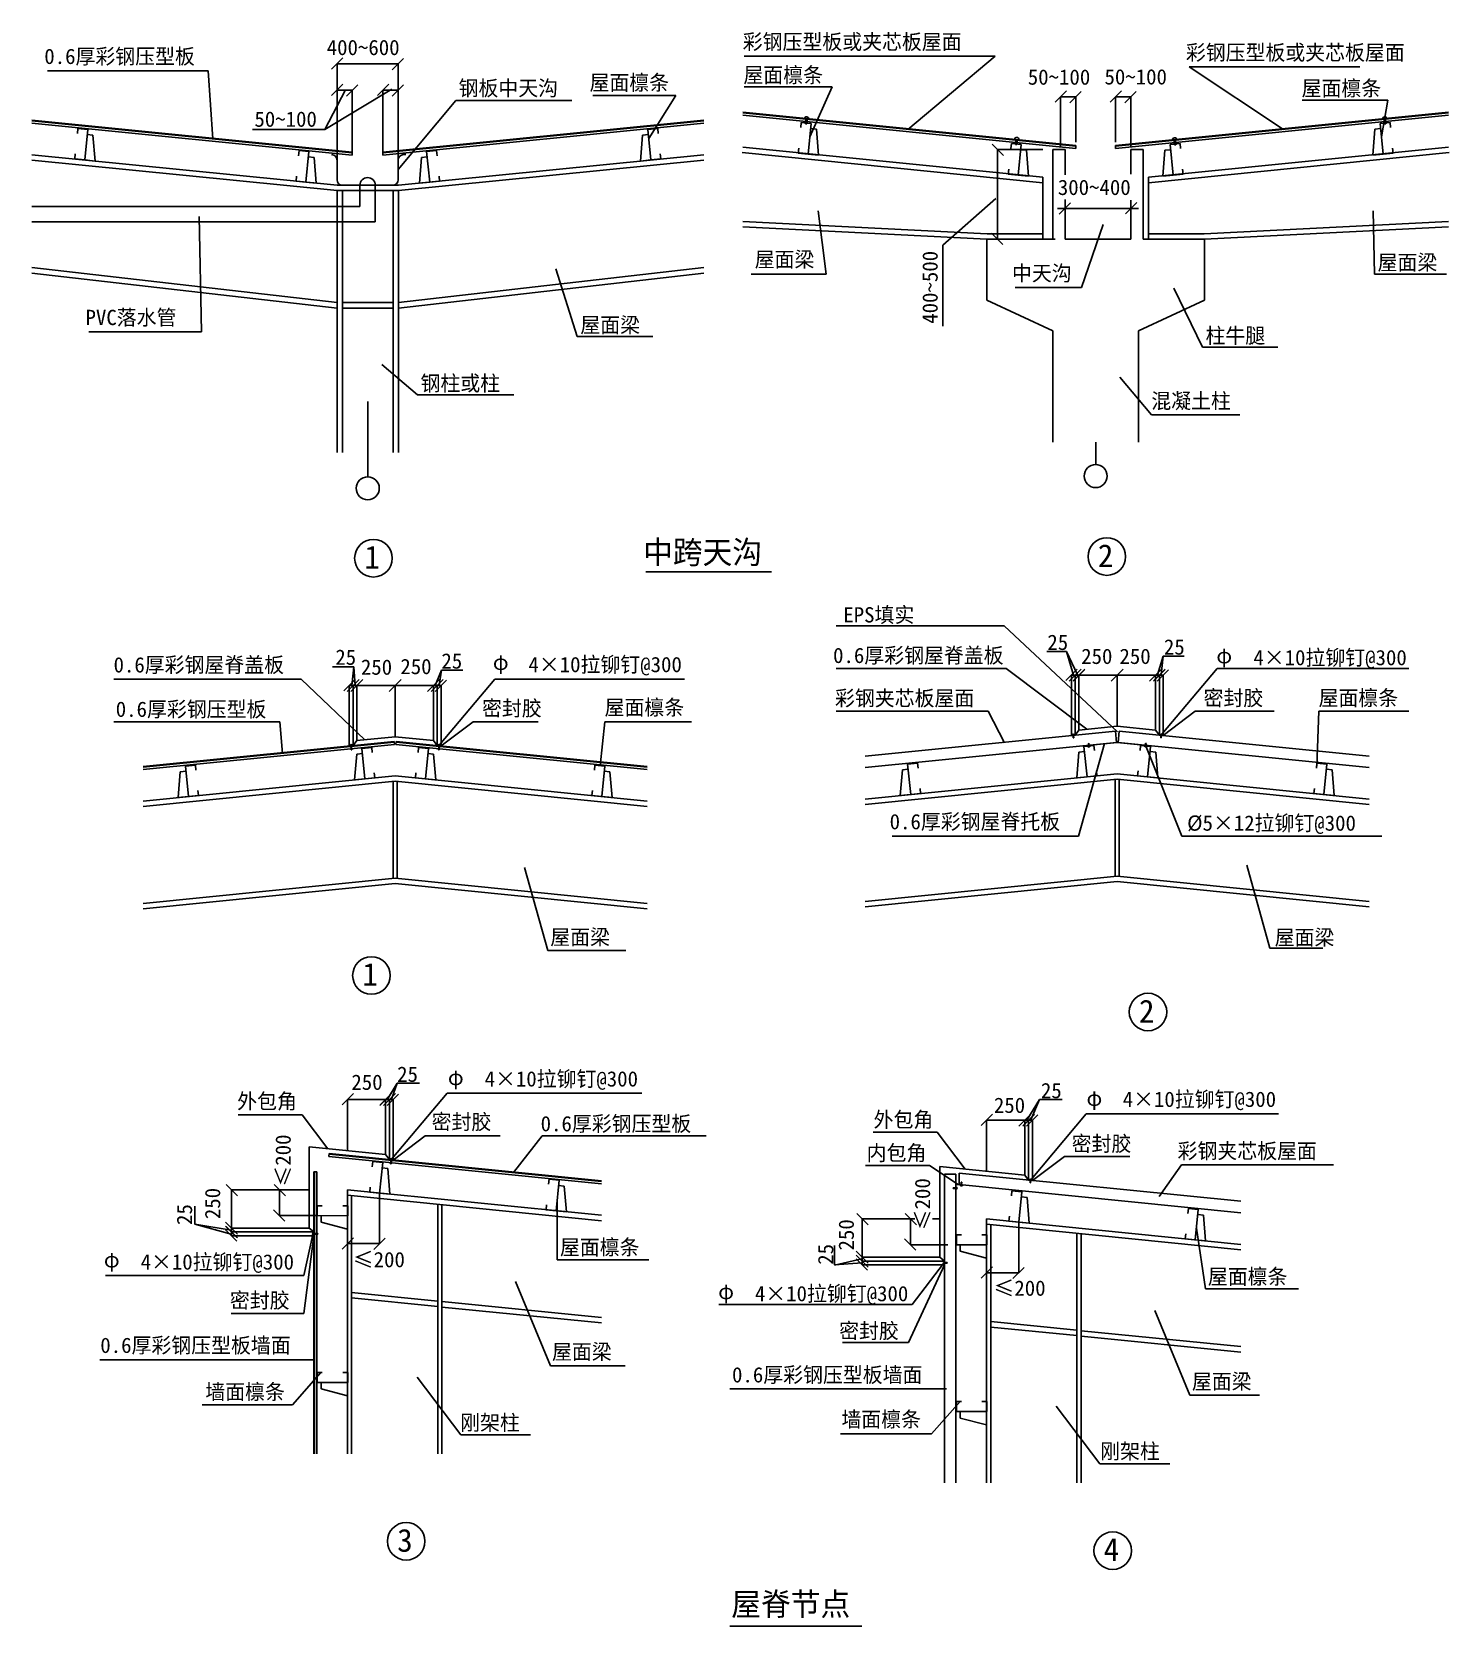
# Model space of a CAD drawing. Header units: metres. Extents: x 515 to 9776, y 1125 to 11540.
import ezdxf

# ---------------------------------------------------------------- set-up
doc = ezdxf.new("R2010")
doc.units = ezdxf.units.M
for name, color, linetype in [('HZ', 7, 'Continuous'), ('TEXT', 6, 'Continuous'), ('TREE', 3, 'Continuous'), ('WALL', 2, 'Continuous'), ('WINDOW', 4, 'Continuous')]:
    doc.layers.add(name, color=color, linetype=linetype)

# ---------------------------------------------------------------- blocks, each defined once
blk = doc.blocks.new('_ArchTick')
at = {"color": 5, "linetype": 'ByBlock'}
blk.add_lwpolyline([(-0.78, -0.78), (0.7, 0.7)], dxfattribs=at)

msp = doc.modelspace()

# ---------------------------------------------------------------- linework, layer by layer
for p, q in [((2428.84, 10902.43), (2868.1, 11164.68)), ((2428.84, 10902.43), (2563.37, 11161.96)), ((1956.08, 10902.43), (2428.84, 10902.43)), ((6468.58, 10147.3), (6813.99, 10452.31)), ((6468.58, 9617.55), (6468.58, 10147.3)), ((4528.11, 8013.29), (5349.17, 8013.29)), ((7147.33, 7491.75), (7275.27, 7491.75)), ((7275.27, 7491.75), (7320.91, 7338.16)), ((7346.95, 7340.16), (7275.27, 7491.75)), ((7907.37, 7460.61), (7870.78, 7338.93)), ((7894.8, 7339.23), (7907.37, 7460.61)), ((8045.11, 7460.61), (7907.37, 7460.61)), ((2480.19, 7392.75), (2617.82, 7392.75)), ((2617.82, 7392.75), (2605.06, 7270.56)), ((2628.05, 7270.56), (2617.82, 7392.75)), ((3192.47, 7369.09), (3149.91, 7269.26)), ((3175.6, 7270.05), (3192.47, 7369.09)), ((3330.9, 7369.09), (3192.47, 7369.09)), ((2902.72, 4670.93), (2839.57, 4568.14)), ((2865.76, 4568.14), (2902.72, 4670.93)), ((3047.41, 4670.93), (2902.72, 4670.93)), ((7099.58, 4564.38), (7016.74, 4430.38)), ((7043.87, 4431.53), (7099.58, 4564.38)), ((7247.85, 4564.38), (7099.58, 4564.38)), ((1579.35, 3868.36), (1579.35, 3751.74)), ((1579.35, 3751.74), (1817.23, 3712.38)), ((1817.23, 3686.32), (1579.35, 3751.74)), ((5760.79, 3611.55), (5760.79, 3483.99)), ((5760.79, 3483.99), (5940.57, 3497.7)), ((5938.75, 3524.32), (5760.99, 3483.85)), ((5075.65, 1124.84), (5938.94, 1124.84))]:
    msp.add_line(p, q)
at = {"layer": 'TEXT'}
for p, q in [((2508.96, 10717.85), (2508.96, 11330.75)), ((2508.96, 11330.75), (2908.98, 11330.75)), ((2908.98, 10704.06), (2908.98, 11330.75)), ((2508.96, 10702.85), (2508.96, 11159.28)), ((2508.96, 11159.28), (2608.96, 11159.28)), ((2608.96, 10750.86), (2608.96, 11159.28)), ((2808.98, 10755.88), (2808.98, 11159.28)), ((2808.98, 11159.28), (2908.98, 11159.28)), ((2908.98, 10719.06), (2908.98, 11159.28)), ((2709.65, 9124.77), (2709.65, 8633.28)), ((7466.69, 8860.14), (7466.69, 8713.33)), ((7307.74, 6943.82), (7307.74, 7338.15)), ((7307.74, 7338.15), (7332.74, 7338.15)), ((7332.74, 6946.32), (7332.74, 7338.15)), ((7332.74, 6946.32), (7332.74, 7338.15)), ((7332.74, 7338.15), (7357.74, 7338.15)), ((7357.74, 6978.97), (7357.74, 7338.15)), ((7357.74, 6978.97), (7357.74, 7338.15)), ((7357.74, 7338.15), (7607.74, 7338.15)), ((7607.74, 7003.97), (7607.74, 7338.15)), ((7607.74, 7003.97), (7607.74, 7338.15)), ((7607.74, 7338.15), (7857.74, 7338.15)), ((7857.74, 6981.47), (7857.74, 7338.15)), ((7857.74, 6981.47), (7857.74, 7338.15)), ((7857.74, 7338.15), (7882.74, 7338.15)), ((7882.74, 6948.82), (7882.74, 7338.15)), ((7882.74, 6948.82), (7882.74, 7338.15)), ((7882.74, 7338.15), (7907.74, 7338.15)), ((7907.74, 6946.32), (7907.74, 7338.15)), ((2588.84, 6875.09), (2588.84, 7269.42)), ((2588.84, 7269.42), (2613.84, 7269.42)), ((2613.84, 6877.59), (2613.84, 7269.42)), ((2613.84, 7269.42), (2638.84, 7269.42)), ((2613.84, 6877.59), (2613.84, 7269.42)), ((2638.84, 6910.24), (2638.84, 7269.42)), ((2638.84, 7269.42), (2888.84, 7269.42)), ((2638.84, 6910.24), (2638.84, 7269.42)), ((2888.84, 6935.24), (2888.84, 7269.42)), ((2888.84, 7269.42), (3138.84, 7269.42)), ((2888.84, 6935.24), (2888.84, 7269.42)), ((3138.84, 6912.74), (3138.84, 7269.42)), ((3138.84, 7269.42), (3163.84, 7269.42)), ((3138.84, 6912.74), (3138.84, 7269.42)), ((3163.84, 6880.09), (3163.84, 7269.42)), ((3163.84, 7269.42), (3188.84, 7269.42)), ((3163.84, 6880.09), (3163.84, 7269.42)), ((3188.84, 6877.59), (3188.84, 7269.42)), ((2576.74, 4230.97), (2576.74, 4565.16)), ((2576.74, 4565.16), (2826.74, 4565.16)), ((2826.74, 4208.47), (2826.74, 4565.16)), ((2826.74, 4208.47), (2826.74, 4565.16)), ((2826.74, 4565.16), (2851.74, 4565.16)), ((2851.74, 4175.82), (2851.74, 4565.16)), ((2851.74, 4175.82), (2851.74, 4565.16)), ((2851.74, 4565.16), (2876.74, 4565.16)), ((2876.74, 4173.32), (2876.74, 4565.16)), ((6753.81, 4096.48), (6753.81, 4430.66)), ((6753.81, 4430.66), (7003.81, 4430.66)), ((7003.81, 4073.98), (7003.81, 4430.66)), ((7003.81, 4073.98), (7003.81, 4430.66)), ((7003.81, 4430.66), (7028.81, 4430.66)), ((7028.81, 4041.33), (7028.81, 4430.66)), ((7028.81, 4041.33), (7028.81, 4430.66)), ((7028.81, 4430.66), (7053.81, 4430.66)), ((7053.81, 4038.83), (7053.81, 4430.66))]:
    msp.add_line(p, q, dxfattribs=at)
for centre, radius in [((7466.69, 8638.02), 75.31), ((2709.65, 8557.98), 75.31), ((7539.9, 8112.17), 122.79), ((2746.87, 8101.2), 122.79), ((2733.72, 5375.26), 122.79), ((7808.65, 5136.86), 122.79), ((2961.11, 1678.94), 122.79), ((7578.1, 1617.67), 122.79)]:
    msp.add_circle(centre, radius, dxfattribs=at)
at = {"layer": 'TREE'}
for p, q in [((2658.96, 10537.99), (2658.96, 10399.17)), ((2758.96, 10537.99), (2758.96, 10299.64))]:
    msp.add_line(p, q, dxfattribs=at)
at = {"layer": 'WALL'}
for p, q in [((5539.76, 10914.59), (5543.04, 10947.43)), ((5543.04, 10947.43), (5607.72, 10940.96)), ((5587.82, 10741.95), (5607.72, 10940.96)), ((9390.35, 10947.43), (9325.67, 10940.96)), ((9345.57, 10741.95), (9325.67, 10940.96)), ((9393.63, 10914.59), (9390.35, 10947.43)), ((812.06, 10875.63), (815.34, 10908.47)), ((815.34, 10908.47), (880.02, 10902)), ((860.12, 10702.99), (880.02, 10902)), ((4604.89, 10908.47), (4540.22, 10902)), ((4560.12, 10702.99), (4540.22, 10902)), ((4608.18, 10875.63), (4604.89, 10908.47)), ((795.44, 10709.46), (798.72, 10742.29)), ((2257.62, 10731.07), (2260.9, 10763.91)), ((2260.9, 10763.91), (2325.58, 10757.44)), ((2305.68, 10558.43), (2325.58, 10757.44)), ((2943.96, 10737.85), (2957.89, 10737.85)), ((3159.34, 10763.91), (3094.66, 10757.44)), ((3114.56, 10558.43), (3094.66, 10757.44)), ((3162.62, 10731.07), (3159.34, 10763.91)), ((4624.8, 10709.46), (4621.51, 10742.29)), ((5523.14, 10748.42), (5526.42, 10781.26)), ((5523.14, 10748.42), (5587.82, 10741.95)), ((6912.3, 10777.34), (6915.59, 10810.17)), ((6915.59, 10810.17), (6980.26, 10803.7)), ((6960.36, 10604.7), (6980.26, 10803.7)), ((8017.8, 10810.17), (7953.12, 10803.7)), ((7973.02, 10604.7), (7953.12, 10803.7)), ((8021.08, 10777.34), (8017.8, 10810.17)), ((9410.25, 10748.42), (9345.57, 10741.95)), ((9410.25, 10748.42), (9406.96, 10781.26)), ((795.44, 10709.46), (860.12, 10702.99)), ((2508.96, 10572.85), (2508.96, 10702.85)), ((2908.96, 10572.85), (2908.96, 10702.85)), ((4624.8, 10709.46), (4560.12, 10702.99)), ((6895.69, 10611.16), (6898.97, 10644)), ((8037.7, 10611.16), (8034.42, 10644)), ((2241, 10564.9), (2244.28, 10597.74)), ((2241, 10564.9), (2305.68, 10558.43)), ((2543.96, 10537.85), (2873.96, 10537.85)), ((3179.24, 10564.9), (3114.56, 10558.43)), ((3179.24, 10564.9), (3175.95, 10597.74)), ((6895.69, 10611.16), (6960.36, 10604.7)), ((8037.7, 10611.16), (7973.02, 10604.7)), ((7332.74, 6946.32), (7357.74, 6978.97)), ((7357.74, 6978.97), (7607.74, 7003.97)), ((7857.74, 6978.97), (7607.74, 7003.97)), ((7857.74, 6978.97), (7882.74, 6946.32)), ((2588.84, 6875.09), (2613.84, 6877.59)), ((2613.84, 6877.59), (2638.84, 6910.24)), ((2638.84, 6910.24), (2888.84, 6935.24)), ((3138.84, 6910.24), (2888.84, 6935.24)), ((3138.84, 6910.24), (3163.84, 6877.59)), ((3163.84, 6877.59), (3188.84, 6875.09)), ((7307.74, 6943.82), (7332.74, 6946.32)), ((7389.91, 6876.66), (7607.74, 6898.44)), ((7455.08, 6878.15), (7390.4, 6871.68)), ((7458.36, 6845.32), (7455.08, 6878.15)), ((7825.58, 6876.66), (7607.74, 6898.44)), ((7757.12, 6845.32), (7760.41, 6878.15)), ((7760.41, 6878.15), (7825.08, 6871.68)), ((7882.74, 6946.32), (7907.74, 6943.82)), ((2736.18, 6864.7), (2671.5, 6858.23)), ((2691.41, 6659.22), (2671.5, 6858.23)), ((2739.47, 6831.86), (2736.18, 6864.7)), ((3038.22, 6831.86), (3041.51, 6864.7)), ((3041.51, 6864.7), (3106.19, 6858.23)), ((3086.28, 6659.22), (3106.19, 6858.23)), ((7410.3, 6672.68), (7390.4, 6871.68)), ((7805.18, 6672.68), (7825.08, 6871.68)), ((1583.62, 6749.44), (1518.94, 6742.97)), ((1538.84, 6543.97), (1518.94, 6742.97)), ((1586.91, 6716.61), (1583.62, 6749.44)), ((2756.08, 6665.69), (2691.41, 6659.22)), ((2756.08, 6665.69), (2752.8, 6698.53)), ((3021.61, 6665.69), (3024.89, 6698.53)), ((3021.61, 6665.69), (3086.28, 6659.22)), ((4190.78, 6716.61), (4194.07, 6749.44)), ((4194.07, 6749.44), (4258.75, 6742.97)), ((4238.84, 6543.97), (4258.75, 6742.97)), ((6302.52, 6762.9), (6237.84, 6756.43)), ((6257.74, 6557.42), (6237.84, 6756.43)), ((6305.8, 6730.06), (6302.52, 6762.9)), ((7474.98, 6679.14), (7410.3, 6672.68)), ((7474.98, 6679.14), (7471.7, 6711.98)), ((7740.5, 6679.14), (7743.79, 6711.98)), ((7740.5, 6679.14), (7805.18, 6672.68)), ((8909.68, 6730.06), (8912.97, 6762.9)), ((8912.97, 6762.9), (8977.64, 6756.43)), ((8957.74, 6557.42), (8977.64, 6756.43)), ((1603.52, 6550.43), (1600.24, 6583.27)), ((4174.17, 6550.43), (4177.45, 6583.27)), ((6322.42, 6563.89), (6257.74, 6557.42)), ((6322.42, 6563.89), (6319.14, 6596.72)), ((8893.07, 6563.89), (8896.35, 6596.72)), ((8893.07, 6563.89), (8957.74, 6557.42)), ((1603.52, 6550.43), (1538.84, 6543.97)), ((4174.17, 6550.43), (4238.84, 6543.97)), ((2826.74, 4205.97), (2326.6, 4255.99)), ((2326.6, 3724.72), (2326.6, 4255.99)), ((2826.74, 4205.97), (2851.74, 4173.32)), ((2851.74, 4173.32), (2876.74, 4170.82)), ((2739.48, 4126.26), (2742.76, 4159.1)), ((2742.76, 4159.1), (2807.44, 4152.63)), ((2787.54, 3953.62), (2807.44, 4152.63)), ((6448.67, 3534.95), (6448.67, 4127)), ((7003.81, 4071.48), (6448.67, 4127)), ((7003.81, 4071.48), (7028.81, 4038.83)), ((2722.86, 3960.09), (2726.15, 3992.93)), ((2722.86, 3960.09), (2787.54, 3953.62)), ((3892.04, 4011.01), (3895.32, 4043.84)), ((3895.32, 4043.84), (3960, 4037.37)), ((3940.1, 3838.37), (3960, 4037.37)), ((6603.67, 4005.97), (6553.67, 4010.97)), ((6553.67, 3960.72), (6553.67, 4010.97)), ((6916.55, 3936.5), (6919.83, 3969.33)), ((6919.83, 3969.33), (6984.51, 3962.86)), ((6964.61, 3763.86), (6984.51, 3962.86)), ((7028.81, 4038.83), (7053.81, 4036.33)), ((2379.3, 3871.32), (2379.23, 3806.32)), ((2379.3, 3871.32), (2412.3, 3871.28)), ((2546.3, 3871.13), (2579.3, 3871.1)), ((2579.3, 3871.1), (2579.23, 3806.1)), ((3875.42, 3844.83), (3878.71, 3877.67)), ((8069.11, 3821.24), (8072.39, 3854.08)), ((8072.39, 3854.08), (8137.07, 3847.61)), ((2379.23, 3806.32), (2579.23, 3806.1)), ((3875.42, 3844.83), (3940.1, 3838.37)), ((6899.93, 3770.32), (6903.22, 3803.16)), ((6899.93, 3770.32), (6964.61, 3763.86)), ((8117.17, 3648.6), (8137.07, 3847.61)), ((2326.6, 3724.72), (2356.6, 3699.59)), ((2356.6, 3699.59), (2356.6, 3674.47)), ((6556.37, 3681.56), (6556.3, 3616.56)), ((6556.37, 3681.56), (6589.37, 3681.52)), ((6723.37, 3681.37), (6756.37, 3681.33)), ((6756.37, 3681.33), (6756.3, 3616.33)), ((8052.49, 3655.07), (8055.78, 3687.9)), ((8052.49, 3655.07), (8117.17, 3648.6)), ((6556.3, 3616.56), (6756.3, 3616.33)), ((6448.67, 3534.95), (6478.67, 3509.83)), ((6478.67, 3509.83), (6478.67, 3484.7)), ((2379.3, 2782.28), (2379.23, 2717.28)), ((2379.23, 2717.28), (2579.23, 2717.05)), ((2379.3, 2782.28), (2412.3, 2782.24)), ((2546.3, 2782.09), (2579.3, 2782.05)), ((2579.3, 2782.05), (2579.23, 2717.05)), ((6556.37, 2592.51), (6556.3, 2527.51)), ((6556.3, 2527.51), (6756.3, 2527.28)), ((6556.37, 2592.51), (6589.37, 2592.47)), ((6723.37, 2592.32), (6756.37, 2592.28)), ((6756.37, 2592.28), (6756.3, 2527.28))]:
    msp.add_line(p, q, dxfattribs=at)
for centre, start, end in [((2473.96, 10702.85), 0, 90), ((2943.96, 10702.85), 90, 180), ((2543.96, 10572.85), 180, 270), ((2873.96, 10572.85), 270, 0)]:
    msp.add_arc(centre, 35, start, end, dxfattribs=at)
at = {"layer": 'WINDOW'}
for p, q in [((6809.04, 11381.33), (5170.63, 11381.33)), ((6809.04, 11381.33), (6238.76, 10902.13)), ((617.89, 11286.22), (1667.86, 11286.22)), ((1667.86, 11286.22), (1697.07, 10840.39)), ((8077.98, 11311.34), (9193.56, 11311.34)), ((8077.98, 11311.34), (8694.63, 10902.13)), ((5745.23, 11180.32), (5170.63, 11180.32)), ((5745.23, 11180.32), (5599, 10853.82)), ((3285.38, 11090.57), (2908.96, 10641.22)), ((3285.38, 11090.57), (4043.42, 11090.57)), ((4181.36, 11125.09), (4722.91, 11125.09)), ((4722.91, 11125.09), (4547.7, 10842.48)), ((7236.55, 10792.84), (7236.55, 11115.66)), ((7336.55, 11115.66), (7236.55, 11115.66)), ((7336.55, 10818.52), (7336.55, 11115.66)), ((7596.83, 10818.52), (7596.83, 11115.66)), ((7596.83, 11115.66), (7696.83, 11115.66)), ((7696.83, 10792.84), (7696.83, 11115.66)), ((8815.59, 11093.56), (9374.91, 11093.56)), ((9374.91, 11093.56), (9334.38, 10853.82)), ((514.9, 10963.63), (2608.96, 10754.23)), ((514.9, 10958.61), (2608.96, 10749.2)), ((514.9, 10943.53), (2608.96, 10734.13)), ((4905.33, 10963.63), (2808.98, 10754)), ((4905.33, 10958.61), (2808.98, 10748.97)), ((4905.33, 10943.53), (2808.98, 10733.9)), ((5160.38, 11014.99), (7336.55, 10797.38)), ((5160.38, 11009.97), (7336.55, 10792.35)), ((5160.38, 10994.89), (7336.55, 10777.28)), ((5562.91, 10971.85), (5592.13, 10968.93)), ((5570.3, 10939.17), (5573.46, 10970.79)), ((5570.3, 10939.17), (5578.41, 10938.36)), ((5578.41, 10938.36), (5581.58, 10969.98)), ((9773.01, 11014.99), (7596.83, 10797.38)), ((9773.01, 11009.97), (7596.83, 10792.35)), ((9773.01, 10994.89), (7596.83, 10777.28)), ((9370.48, 10971.85), (9341.26, 10968.93)), ((9354.97, 10938.36), (9351.81, 10969.98)), ((9363.09, 10939.17), (9354.97, 10938.36)), ((9363.09, 10939.17), (9359.93, 10970.79)), ((876.68, 10868.63), (913.94, 10864.59)), ((913.94, 10864.59), (927.68, 10696.23)), ((4506.3, 10864.59), (4492.56, 10696.23)), ((4543.55, 10868.63), (4506.3, 10864.59)), ((5604.38, 10907.6), (5641.64, 10903.55)), ((5641.64, 10903.55), (5655.38, 10735.2)), ((6936.23, 10837.52), (6965.45, 10834.59)), ((6943.62, 10804.84), (6946.78, 10836.46)), ((6951.73, 10804.03), (6954.9, 10835.65)), ((7997.94, 10834.6), (7968.71, 10831.67)), ((7982.43, 10801.1), (7979.27, 10832.73)), ((7990.55, 10801.92), (7987.38, 10833.54)), ((9291.75, 10903.55), (9278.01, 10735.2)), ((9329.01, 10907.6), (9291.75, 10903.55)), ((514.9, 10737.51), (2510.12, 10537.99)), ((2608.96, 10754.23), (2608.96, 10734.13)), ((2808.98, 10754), (2808.98, 10733.9)), ((4905.33, 10737.51), (2910.12, 10537.99)), ((5156.9, 10751.15), (7121.55, 10554.69)), ((5160.38, 10785.98), (7121.55, 10589.86)), ((5655.38, 10735.2), (5587.82, 10741.95)), ((7120.98, 10771.69), (6824.92, 10771.69)), ((6824.92, 10771.69), (6824.92, 10186.36)), ((6943.62, 10804.84), (6951.73, 10804.03)), ((6976.93, 10770.34), (7014.19, 10766.29)), ((7014.19, 10766.29), (7027.92, 10597.94)), ((7186.54, 10186.39), (7186.54, 10771.69)), ((7186.54, 10771.69), (7266.54, 10771.69)), ((7266.44, 10771.69), (7266.47, 10605.06)), ((7336.55, 10777.28), (7336.55, 10797.38)), ((7596.83, 10777.28), (7596.83, 10797.38)), ((7776.83, 10771.69), (7696.83, 10771.69)), ((7696.83, 10610.75), (7696.83, 10771.69)), ((7776.83, 10186.39), (7776.83, 10771.69)), ((9773.01, 10785.98), (7811.83, 10589.86)), ((9776.49, 10751.15), (7811.83, 10554.69)), ((7919.2, 10766.29), (7905.47, 10597.94)), ((7956.46, 10770.34), (7919.2, 10766.29)), ((7990.55, 10801.92), (7982.43, 10801.1)), ((9278.01, 10735.2), (9345.57, 10741.95)), ((514.9, 10702.34), (2510.12, 10502.82)), ((927.68, 10696.23), (860.12, 10702.99)), ((2322.24, 10724.08), (2359.5, 10720.03)), ((2359.5, 10720.03), (2373.24, 10551.68)), ((4905.33, 10702.34), (2910.12, 10502.82)), ((3060.74, 10720.03), (3047, 10551.68)), ((3098, 10724.08), (3060.74, 10720.03)), ((4492.56, 10696.23), (4560.12, 10702.99)), ((2373.24, 10551.68), (2305.68, 10558.43)), ((2510.12, 10537.99), (2710.12, 10537.99)), ((2910.12, 10537.99), (2710.12, 10537.99)), ((3047, 10551.68), (3114.56, 10558.43)), ((7027.92, 10597.94), (6960.36, 10604.7)), ((7121.55, 10589.86), (7121.55, 10186.36)), ((7811.83, 10589.86), (7811.83, 10186.36)), ((7905.47, 10597.94), (7973.02, 10604.7)), ((2510.12, 10502.82), (2510.12, 8791.64)), ((2510.12, 10502.82), (2710.12, 10502.82)), ((2545.12, 10502.82), (2545.12, 8791.64)), ((2910.12, 10502.82), (2710.12, 10502.82)), ((2875.12, 10502.82), (2875.12, 8791.64)), ((2910.12, 10502.82), (2910.12, 8791.64)), ((7266.5, 10445.64), (7266.54, 10186.36)), ((7696.83, 10186.36), (7696.83, 10439.95)), ((2658.96, 10399.17), (514.9, 10399.17)), ((1624.32, 9580.54), (1607.81, 10333.41)), ((5705.52, 9957.58), (5653.58, 10370.26)), ((7696.83, 10387.06), (7216.54, 10387.06)), ((7266.54, 10186.36), (7266.54, 10387.06)), ((7696.83, 10186.36), (7696.83, 10387.06)), ((7696.83, 10387.06), (7746.83, 10387.06)), ((9288.81, 9957.58), (9279.81, 10370.26)), ((2758.96, 10299.64), (514.9, 10299.64)), ((5160.38, 10301.31), (6756.77, 10221.36)), ((5160.38, 10266.27), (6755.89, 10186.36)), ((6756.77, 10221.36), (7121.55, 10221.36)), ((7515.65, 10280.87), (7374.38, 9870)), ((8176.62, 10221.36), (7811.83, 10221.36)), ((9773.01, 10301.31), (8176.62, 10221.36)), ((9773.01, 10266.27), (8177.5, 10186.36)), ((6756.03, 10186.33), (7156.55, 10186.39)), ((6756.03, 10186.33), (6756.09, 9786.33)), ((7201.09, 10186.36), (6824.92, 10186.36)), ((7696.83, 10186.36), (7266.54, 10186.36)), ((8177.36, 10186.33), (7776.83, 10186.39)), ((8177.36, 10186.33), (8177.3, 9786.33)), ((514.9, 9999.52), (2510.12, 9770.98)), ((4905.33, 9999.52), (2910.12, 9770.98)), ((514.9, 9964.29), (2510.12, 9735.75)), ((4905.33, 9964.29), (2910.12, 9735.75)), ((4078.78, 9548.88), (3939.83, 9992.63)), ((5705.52, 9957.58), (5214.36, 9957.58)), ((9288.81, 9957.58), (9759.52, 9957.58)), ((7374.38, 9870), (6940.6, 9870)), ((8164.36, 9479.8), (7978.3, 9865.31)), ((2545.12, 9770.98), (2710.12, 9770.98)), ((2545.12, 9735.75), (2710.12, 9735.75)), ((2875.12, 9770.98), (2710.12, 9770.98)), ((2875.12, 9735.75), (2710.12, 9735.75)), ((7186.63, 9586.42), (6756.09, 9786.33)), ((7746.76, 9586.42), (8177.3, 9786.33)), ((7186.6, 9586.43), (7186.69, 8860.14)), ((7746.76, 9586.42), (7746.69, 8860.14)), ((887.42, 9580.54), (1624.32, 9580.54)), ((4078.78, 9548.88), (4573.2, 9548.88)), ((8164.36, 9479.8), (8656.79, 9479.8)), ((3034.62, 9168.31), (2801.84, 9367.92)), ((7831.52, 9037.58), (7623.59, 9284.38)), ((3034.62, 9168.31), (3665.07, 9168.31)), ((7831.52, 9037.58), (8409.83, 9037.58)), ((5769.98, 7660.18), (6868.74, 7660.18)), ((6868.74, 7660.18), (7610.16, 6967.84)), ((1051.09, 7312.2), (2273.98, 7312.2)), ((2273.98, 7312.2), (2690.96, 6915.45)), ((3179.71, 6882.86), (3540.79, 7312.2)), ((3540.79, 7312.2), (4778.86, 7312.2)), ((5769.98, 7380.93), (6881.14, 7380.93)), ((6881.14, 7380.93), (7409.86, 6984.18)), ((7898.6, 6951.59), (8259.69, 7380.93)), ((8259.69, 7380.93), (9512.6, 7380.93)), ((5769.98, 7101.67), (6764.61, 7101.67)), ((6764.61, 7101.67), (6870.95, 6895.11)), ((7907.74, 6943.82), (8116.8, 7101.67)), ((8116.8, 7101.67), (8632.52, 7101.67)), ((8910.96, 6742.8), (8924.15, 7101.67)), ((8924.15, 7101.67), (9512.6, 7101.67)), ((1051.09, 7032.94), (2136.2, 7032.94)), ((2136.2, 7032.94), (2152.06, 6826.38)), ((3188.84, 6875.09), (3397.9, 7032.94)), ((3397.9, 7032.94), (3824.3, 7032.94)), ((4227.62, 6746.09), (4258.3, 7032.94)), ((4258.3, 7032.94), (4824.92, 7032.94)), ((2881.88, 6904.39), (1241.57, 6740.36)), ((2882.38, 6899.42), (1241.57, 6735.34)), ((2883.87, 6884.49), (1241.57, 6720.26)), ((2594.04, 6875.61), (2608.65, 6877.07)), ((2602.02, 6849.14), (2599.32, 6876.13)), ((2606.08, 6849.55), (2603.37, 6876.54)), ((2883.87, 6884.49), (2881.88, 6904.39)), ((2893.82, 6884.49), (2895.81, 6904.39)), ((2893.82, 6884.49), (4536.12, 6720.26)), ((2895.31, 6899.42), (4536.12, 6735.34)), ((2895.81, 6904.39), (4536.12, 6740.36)), ((3183.65, 6875.61), (3169.04, 6877.07)), ((3171.61, 6849.55), (3174.32, 6876.54)), ((3175.67, 6849.14), (3178.37, 6876.13)), ((7595.3, 6972.57), (5960.47, 6809.09)), ((7602.77, 6897.95), (5960.47, 6733.72)), ((7312.94, 6944.33), (7327.55, 6945.8)), ((7319.92, 6927.82), (7318.21, 6944.86)), ((7319.92, 6927.82), (7323.98, 6928.23)), ((7323.98, 6928.23), (7322.27, 6945.27)), ((7524.55, 6890.12), (7354.49, 6284.66)), ((7415.44, 6874.19), (7430.05, 6875.65)), ((7419, 6891.76), (7423.06, 6892.16)), ((7419, 6891.76), (7420.71, 6874.72)), ((7423.06, 6892.16), (7424.77, 6875.12)), ((7595.3, 6972.57), (7602.77, 6897.95)), ((7620.18, 6972.57), (7612.72, 6897.95)), ((7612.72, 6897.95), (9255.02, 6733.72)), ((7620.18, 6972.57), (9255.02, 6809.09)), ((7800.05, 6874.19), (7785.44, 6875.65)), ((7792.42, 6892.16), (7790.71, 6875.12)), ((7796.48, 6891.76), (7792.42, 6892.16)), ((7796.48, 6891.76), (7794.77, 6874.72)), ((7902.55, 6944.33), (7887.94, 6945.8)), ((7891.51, 6928.23), (7893.21, 6945.27)), ((7895.57, 6927.82), (7891.51, 6928.23)), ((7895.57, 6927.82), (7897.27, 6944.86)), ((2602.02, 6849.14), (2606.08, 6849.55)), ((2637.58, 6820.82), (2623.85, 6652.47)), ((2674.84, 6824.87), (2637.58, 6820.82)), ((3102.85, 6824.87), (3140.11, 6820.82)), ((3140.11, 6820.82), (3153.84, 6652.47)), ((3175.67, 6849.14), (3171.61, 6849.55)), ((7356.48, 6834.27), (7342.74, 6665.92)), ((7393.74, 6838.32), (7356.48, 6834.27)), ((7796.22, 6868.45), (8030.04, 6284.66)), ((7821.75, 6838.32), (7859, 6834.27)), ((7859, 6834.27), (7872.74, 6665.92)), ((2888.84, 6678.97), (1241.57, 6514.24)), ((1485.02, 6705.56), (1471.29, 6537.21)), ((1522.28, 6709.61), (1485.02, 6705.56)), ((2888.84, 6678.97), (4536.12, 6514.24)), ((4255.41, 6709.61), (4292.67, 6705.56)), ((4292.67, 6705.56), (4306.4, 6537.21)), ((7607.74, 6692.42), (5960.47, 6527.69)), ((6203.92, 6719.02), (6190.18, 6550.67)), ((6241.18, 6723.06), (6203.92, 6719.02)), ((7342.74, 6665.92), (7410.3, 6672.68)), ((7607.74, 6692.42), (9255.02, 6527.69)), ((7872.74, 6665.92), (7805.18, 6672.68)), ((8974.31, 6723.06), (9011.56, 6719.02)), ((9011.56, 6719.02), (9025.3, 6550.67)), ((2888.84, 6643.79), (1241.57, 6479.06)), ((2623.85, 6652.47), (2691.41, 6659.22)), ((2875.35, 6009.3), (2875.35, 6642.44)), ((2888.84, 6643.79), (4536.12, 6479.06)), ((2902.34, 6009.3), (2902.34, 6642.44)), ((3153.84, 6652.47), (3086.28, 6659.22)), ((7607.74, 6657.25), (5960.47, 6492.52)), ((7594.25, 6022.75), (7594.25, 6655.9)), ((7607.74, 6657.25), (9255.02, 6492.52)), ((7621.24, 6022.75), (7621.24, 6655.9)), ((1471.29, 6537.21), (1538.84, 6543.97)), ((4306.4, 6537.21), (4238.84, 6543.97)), ((6190.18, 6550.67), (6257.74, 6557.42)), ((9025.3, 6550.67), (8957.74, 6557.42)), ((7354.49, 6284.66), (6137.4, 6284.66)), ((8030.04, 6284.66), (9336.24, 6284.66)), ((3734.58, 6081.67), (3886.83, 5539.62)), ((8453.48, 6095.13), (8605.73, 5553.08)), ((2888.84, 6010.65), (1241.57, 5845.92)), ((2888.84, 5975.47), (1241.57, 5810.75)), ((2888.84, 6010.65), (4536.12, 5845.92)), ((2888.84, 5975.47), (4536.12, 5810.75)), ((7607.74, 6024.1), (5960.47, 5859.38)), ((7607.74, 5988.93), (5960.47, 5824.2)), ((7607.74, 6024.1), (9255.02, 5859.38)), ((7607.74, 5988.93), (9255.02, 5824.2)), ((3886.83, 5539.62), (4397, 5539.62)), ((8605.73, 5553.08), (8951.47, 5553.08)), ((2867.47, 4177.26), (3228.55, 4606.6)), ((3228.55, 4606.6), (4500.87, 4606.6)), ((1862.38, 4465.17), (2280.39, 4465.17)), ((2280.39, 4465.17), (2448.47, 4243.8)), ((7044.53, 4042.77), (7405.62, 4472.1)), ((7405.62, 4472.1), (8662.32, 4472.1)), ((2876.6, 4169.49), (3085.66, 4327.34)), ((3085.66, 4327.34), (3574.51, 4327.34)), ((3849.78, 4327.34), (3661.56, 4087.32)), ((4922.37, 4327.34), (3849.78, 4327.34)), ((6012.77, 4351.67), (6430.78, 4351.67)), ((6430.78, 4351.67), (6613.91, 4110.47)), ((2455.2, 4192.88), (2457.19, 4212.78)), ((2455.2, 4192.88), (4237.37, 4014.66)), ((2456.69, 4207.8), (4237.37, 4029.74)), ((2457.19, 4212.78), (4237.37, 4034.76)), ((2871.54, 4171.34), (2856.93, 4172.81)), ((2859.5, 4145.28), (2862.21, 4172.28)), ((2863.56, 4144.88), (2866.27, 4171.87)), ((7053.67, 4035), (7262.73, 4192.85)), ((7262.73, 4192.85), (7689.12, 4192.85)), ((2356.6, 4092.82), (2356.6, 2249.61)), ((2376.6, 4092.82), (2356.6, 4092.82)), ((2361.6, 4092.82), (2361.6, 2249.61)), ((2376.6, 4092.82), (2376.6, 2249.61)), ((2804.1, 4119.27), (2841.36, 4115.22)), ((2841.36, 4115.22), (2855.1, 3946.87)), ((2863.56, 4144.88), (2859.5, 4145.28)), ((5963.47, 4133.75), (6381.49, 4133.75)), ((6381.49, 4133.75), (6567.38, 4009.6)), ((6478.67, 4077.74), (6478.67, 2059.85)), ((6553.67, 4077.74), (6478.67, 4077.74)), ((6553.67, 4077.74), (6553.67, 2059.85)), ((6573.67, 4084.35), (6573.67, 4008.97)), ((6573.67, 4084.35), (8414.44, 3900.27)), ((8026.85, 4137.58), (7882.48, 3931.23)), ((8026.85, 4137.58), (9021.75, 4137.58)), ((2326.6, 3974.72), (1818.82, 3974.72)), ((1818.82, 3974.72), (1818.82, 3724.72)), ((2326.6, 3974.72), (2133.74, 3974.72)), ((2133.74, 3974.72), (2133.74, 3806.32)), ((2576.6, 3974.72), (4237.37, 3808.64)), ((2576.6, 2249.61), (2576.6, 3974.72)), ((3956.67, 4004.01), (3993.92, 3999.96)), ((3993.92, 3999.96), (4007.66, 3831.61)), ((6536.54, 3983.81), (6536.54, 3987.89)), ((6536.54, 3987.89), (6553.67, 3987.89)), ((6536.54, 3983.81), (6553.67, 3983.81)), ((6553.67, 3978.51), (6553.67, 3993.19)), ((6573.67, 4008.97), (8414.44, 3824.9)), ((6595.98, 4006.74), (6581.37, 4008.2)), ((6588.35, 4024.72), (6586.64, 4007.68)), ((6592.41, 4024.31), (6588.35, 4024.72)), ((6592.41, 4024.31), (6590.7, 4007.27)), ((7048.61, 4036.85), (7034, 4038.31)), ((7037.57, 4020.74), (7039.28, 4037.78)), ((7041.63, 4020.33), (7037.57, 4020.74)), ((7041.63, 4020.33), (7043.34, 4037.38)), ((2576.6, 3939.54), (4237.37, 3773.46)), ((2576.6, 3939.54), (2576.6, 3623.48)), ((2603.6, 2249.61), (2603.6, 3936.84)), ((2855.1, 3946.87), (2787.54, 3953.62)), ((2787.54, 3953.62), (2787.54, 3623.48)), ((3166.83, 2249.61), (3166.83, 3880.52)), ((3193.83, 2249.61), (3193.83, 3877.82)), ((3947.63, 3913.65), (3947.26, 3518.12)), ((6981.17, 3929.5), (7018.43, 3925.45)), ((7018.43, 3925.45), (7032.17, 3757.1)), ((2379.23, 3806.32), (2133.74, 3806.32)), ((2405.05, 3806.29), (2405.05, 3763.05)), ((2405.05, 3763.05), (2576.6, 3718.99)), ((4007.66, 3831.61), (3940.1, 3838.37)), ((5940.89, 3784.95), (5940.89, 3534.95)), ((6279.51, 3784.95), (5940.89, 3784.95)), ((6255.81, 3784.95), (6255.81, 3616.56)), ((6285.37, 3784.95), (6255.81, 3784.95)), ((6448.67, 3784.95), (6400.73, 3784.95)), ((6448.67, 3784.95), (6425.93, 3784.95)), ((6753.67, 2059.85), (6753.67, 3784.95)), ((6753.67, 3784.95), (8414.44, 3618.87)), ((6753.67, 3749.78), (8414.44, 3583.7)), ((6753.67, 3749.78), (6753.67, 3433.71)), ((7032.17, 3757.1), (6964.61, 3763.86)), ((6964.61, 3763.86), (6964.61, 3433.71)), ((8133.73, 3814.24), (8170.99, 3810.2)), ((8170.99, 3810.2), (8184.73, 3641.84)), ((2326.6, 3724.72), (1818.82, 3724.72)), ((2326.6, 3724.72), (1818.82, 3724.72)), ((1818.82, 3724.72), (1818.82, 3699.59)), ((2356.6, 3699.59), (1818.82, 3699.59)), ((2356.6, 3699.59), (1818.82, 3699.59)), ((1818.82, 3699.59), (1818.82, 3674.47)), ((2356.6, 3674.47), (1818.82, 3674.47)), ((2291.12, 3415.46), (2350.74, 3682.61)), ((2291.12, 3166.58), (2356.6, 3674.47)), ((2356.61, 3679.69), (2356.6, 3694.37)), ((2383.73, 3689.07), (2356.6, 3689.07)), ((2383.73, 3684.99), (2356.61, 3684.99)), ((2383.73, 3684.99), (2383.73, 3689.07)), ((6780.67, 2059.85), (6780.67, 3747.08)), ((7343.9, 2059.85), (7343.9, 3690.75)), ((7370.9, 2059.85), (7370.9, 3688.05)), ((8184.73, 3641.84), (8117.17, 3648.6)), ((8124.7, 3723.89), (8184.9, 3328.35)), ((2576.6, 3623.48), (2787.54, 3623.48)), ((6501.3, 3616.56), (6255.81, 3616.56)), ((6582.12, 3616.53), (6582.12, 3573.28)), ((6582.12, 3573.28), (6753.67, 3529.22)), ((3947.26, 3518.12), (4546.16, 3518.12)), ((6448.67, 3534.95), (5940.89, 3534.95)), ((5940.89, 3534.95), (5940.89, 3509.83)), ((6448.67, 3534.95), (5940.89, 3534.95)), ((6478.67, 3509.83), (5940.89, 3509.83)), ((5940.89, 3509.83), (5940.89, 3484.7)), ((6478.67, 3509.83), (5940.89, 3509.83)), ((6478.67, 3484.7), (5940.89, 3484.7)), ((6242.75, 2976.82), (6478.59, 3484.7)), ((6266.84, 3225.7), (6472.72, 3492.85)), ((6478.67, 3489.92), (6478.67, 3504.61)), ((6495.8, 3499.3), (6478.67, 3499.3)), ((6495.8, 3495.23), (6478.67, 3495.22)), ((6495.8, 3495.23), (6495.8, 3499.3)), ((996.85, 3415.46), (2291.12, 3415.46)), ((3675.2, 3376.07), (3904.58, 2824.39)), ((6753.67, 3433.71), (6964.61, 3433.71)), ((2603.6, 3303.7), (3166.83, 3247.38)), ((2603.6, 3268.53), (3166.83, 3212.2)), ((3193.83, 3244.68), (4237.37, 3140.32)), ((8184.9, 3328.35), (8792.88, 3328.35)), ((1817.09, 3166.58), (2291.12, 3166.58)), ((3193.83, 3209.5), (4237.37, 3105.15)), ((5004.89, 3225.7), (6266.84, 3225.7)), ((7852.27, 3186.31), (8081.65, 2634.62)), ((6780.67, 3113.93), (7343.9, 3057.61)), ((6780.67, 3078.76), (7343.9, 3022.44)), ((7370.9, 3054.91), (8414.44, 2950.56)), ((5812.62, 2976.82), (6242.75, 2976.82)), ((7370.9, 3019.74), (8414.44, 2915.38)), ((958.56, 2865.37), (2354, 2865.37)), ((3904.58, 2824.39), (4391.21, 2824.39)), ((2217.27, 2571.32), (2403.67, 2782.25)), ((2405.05, 2717.25), (2405.05, 2674)), ((3032.17, 2750.64), (3317.84, 2374.26)), ((2405.05, 2674), (2576.6, 2629.94)), ((5075.7, 2675.6), (6492.67, 2675.6)), ((8081.65, 2634.62), (8537.7, 2634.62)), ((1628.24, 2571.32), (2217.27, 2571.32)), ((6394.34, 2381.56), (6580.74, 2592.48)), ((6582.12, 2527.48), (6582.12, 2484.24)), ((7209.23, 2560.88), (7494.91, 2184.49)), ((6582.12, 2484.24), (6753.67, 2440.18)), ((3317.84, 2374.26), (3774.02, 2374.26)), ((5799.73, 2381.56), (6394.34, 2381.56)), ((7494.91, 2184.49), (7951.49, 2184.49))]:
    msp.add_line(p, q, dxfattribs=at)
for centre, radius, start, end in [((5577.52, 10970.39), 14.68, 354.29, 174.29), ((9355.87, 10970.39), 14.68, 5.71, 185.71), ((6950.84, 10836.06), 14.68, 354.29, 174.29), ((7983.32, 10833.13), 14.68, 5.71, 185.71), ((2708.96, 10537.85), 50, 0, 180), ((2601.35, 6876.34), 7.34, 5.72, 185.72), ((3176.34, 6876.34), 7.34, 354.28, 174.28), ((7320.24, 6945.07), 7.34, 5.72, 185.72), ((7422.74, 6874.92), 7.34, 185.72, 5.72), ((7792.74, 6874.92), 7.34, 174.28, 354.28), ((7895.24, 6945.07), 7.34, 354.28, 174.28), ((2864.24, 4172.07), 7.34, 354.28, 174.28), ((6553.67, 3985.85), 7.34, 269.99, 89.99), ((6588.67, 4007.47), 7.34, 174.28, 354.28), ((7041.31, 4037.58), 7.34, 354.28, 174.28), ((2356.6, 3687.03), 7.34, 90.01, 270.01), ((6478.67, 3497.26), 7.34, 90.01, 270.01)]:
    msp.add_arc(centre, radius, start, end, dxfattribs=at)

# ---------------------------------------------------------------- block references
at = {"layer": 'TEXT', "xscale": 50, "yscale": 50, "zscale": 50, "rotation": 180}
for p in [(2508.96, 11330.75), (2508.96, 11159.28), (2808.98, 11159.28), (2588.84, 7269.42), (2613.84, 7269.42), (2638.84, 7269.42), (2888.84, 7269.42), (3138.84, 7269.42), (3163.84, 7269.42), (7307.74, 7338.15), (7332.74, 7338.15), (7357.74, 7338.15), (7607.74, 7338.15), (7857.74, 7338.15), (7882.74, 7338.15), (2576.74, 4565.16), (2826.74, 4565.16), (2851.74, 4565.16), (6753.81, 4430.66), (7003.81, 4430.66), (7028.81, 4430.66)]:
    msp.add_blockref('_ArchTick', p, dxfattribs=at)
at = {"layer": 'TEXT', "xscale": 50, "yscale": 50, "zscale": 50}
for p in [(2908.98, 11330.75), (2608.96, 11159.28), (2908.98, 11159.28), (2613.84, 7269.42), (2638.84, 7269.42), (2888.84, 7269.42), (3138.84, 7269.42), (3163.84, 7269.42), (3188.84, 7269.42), (7332.74, 7338.15), (7357.74, 7338.15), (7607.74, 7338.15), (7857.74, 7338.15), (7882.74, 7338.15), (7907.74, 7338.15), (2826.74, 4565.16), (2851.74, 4565.16), (2876.74, 4565.16), (7003.81, 4430.66), (7028.81, 4430.66), (7053.81, 4430.66)]:
    msp.add_blockref('_ArchTick', p, dxfattribs=at)
at = {"layer": 'WINDOW', "xscale": 50, "yscale": 50, "zscale": 50}
for p, rotation in [((7236.55, 11115.66), 180), ((7596.83, 11115.66), 180), ((6824.92, 10771.69), 90), ((7696.83, 10387.06), 180), ((6824.92, 10186.36), 270), ((1818.82, 3974.72), 90), ((2133.74, 3974.72), 90), ((1818.82, 3724.72), 270), ((1818.82, 3724.72), 90), ((2133.74, 3806.32), 270), ((5940.89, 3784.95), 90), ((6255.81, 3784.95), 90), ((1818.82, 3699.59), 270), ((1818.82, 3674.47), 270), ((1818.82, 3699.59), 90), ((2576.6, 3623.48), 180), ((6255.81, 3616.56), 270), ((5940.89, 3534.95), 270), ((5940.89, 3509.83), 270), ((5940.89, 3534.95), 90), ((5940.89, 3509.83), 90), ((5940.89, 3484.7), 270), ((6753.67, 3433.71), 180)]:
    msp.add_blockref('_ArchTick', p, dxfattribs=dict(at, rotation=rotation))
for p in [(7336.55, 11115.66), (7696.83, 11115.66), (7266.54, 10387.06), (2787.54, 3623.48), (6964.61, 3433.71)]:
    msp.add_blockref('_ArchTick', p, dxfattribs=at)

# ---------------------------------------------------------------- texts
for s, p in [('400~600', (2441.68, 11388.04)), ('50~100', (7023.07, 11194.81)), ('50~100', (7524.26, 11196.32)), ('50~100', (1969.11, 10919.99)), ('300~400', (7219.47, 10474.2)), ('25', (2497.88, 7404.84)), ('25', (7150.91, 7502.1)), ('250', (7372.05, 7410.56)), ('250', (7622.05, 7410.56)), ('25', (7912.59, 7471.57)), ('250', (2664.97, 7340.03)), ('250', (2922.85, 7343.96)), ('25', (3191.11, 7380.08)), ('250', (2602.81, 4628.13)), ('25', (2901.86, 4680.47)), ('25', (7108.88, 4573.54)), ('250', (6801.59, 4477.51))]:
    msp.add_text(s, height=100).set_placement(p)
for s, p in [('400~500', (6434.13, 9632.97)), ('250', (1745.7, 3783.72)), ('25', (1561.69, 3745.52)), ('250', (5886.66, 3579.03)), ('25', (5751.89, 3485.5))]:
    msp.add_text(s, height=100, rotation=90).set_placement(p)
at = {"layer": 'HZ'}
for s, height, p in [('彩钢压型板或夹芯板屋面', 100, (5160.4, 11425.14)), ('彩钢压型板或夹芯板屋面', 100, (8056.06, 11355.14)), ('0.6厚彩钢压型板', 100, (595.98, 11330.03)), ('屋面檩条', 100, (4159.45, 11158.78)), ('屋面檩条', 100, (5164.96, 11208.37)), ('钢板中天沟', 100, (3303.26, 11122.74)), ('屋面檩条', 100, (8812.66, 11121.6)), ('屋面梁', 100, (5238.56, 10003.48)), ('中天沟', 100, (6919.98, 9913.8)), ('屋面梁', 100, (9309.05, 9983.84)), ('PVC落水管', 100, (865.5, 9624.34)), ('屋面梁', 100, (4099.03, 9575.13)), ('柱牛腿', 100, (8184.61, 9506.06)), ('钢柱或柱', 100, (3054.86, 9194.57)), ('混凝土柱', 100, (7829.92, 9079.34)), ('中跨天沟', 149.5, (4509.2, 8065.76)), ('1', 149.5, (2687.61, 8033.73)), ('2', 149.5, (7480.64, 8043.08)), ('EPS填实', 100, (5817.52, 7681.54)), ('0.6厚彩钢屋脊盖板', 100, (5750.82, 7416.57)), ('φ', 100, (8255.35, 7414.81)), ('   4×10拉铆钉@300', 100, (8293.46, 7402.28)), ('0.6厚彩钢屋脊盖板', 100, (1048.72, 7354.93)), ('φ', 100, (3527.3, 7371.42)), ('   4×10拉铆钉@300', 100, (3556.16, 7356.89)), ('密封胶', 100, (3456.68, 7071.49)), ('屋面檩条', 100, (4257.8, 7076.9)), ('彩钢夹芯板屋面', 100, (5763.29, 7137.31)), ('密封胶', 100, (8171.99, 7138.74)), ('屋面檩条', 100, (8923.65, 7138.74)), ('0.6厚彩钢压型板', 100, (1063.12, 7064.99)), ('0.6厚彩钢屋脊托板', 100, (6120.28, 6330.46)), ('%%C5×12拉铆钉@300', 100, (8064.25, 6321.23)), ('屋面梁', 100, (3902.61, 5576.11)), ('屋面梁', 100, (8636.64, 5574.44)), ('1', 149.5, (2674.46, 5307.78)), ('2', 149.5, (7749.39, 5067.77)), ('φ', 100, (3233.48, 4659.46)), ('   4×10拉铆钉@300', 100, (3269.64, 4649.91)), ('外包角', 100, (1856.69, 4504.26)), ('φ', 100, (7406.62, 4523.64)), ('   4×10拉铆钉@300', 100, (7439.39, 4516.79)), ('密封胶', 100, (3127.33, 4369.49)), ('外包角', 100, (6015.59, 4384.2)), ('0.6厚彩钢压型板', 100, (3839.57, 4357.44)), ('内包角', 100, (5970.02, 4166.28)), ('密封胶', 100, (7309.94, 4226.92)), ('彩钢夹芯板屋面', 100, (8002.11, 4179.27)), ('屋面檩条', 100, (3965.88, 3550.35)), ('φ', 100, (985.33, 3468.17)), ('   4×10拉铆钉@300', 100, (1021.54, 3453.9)), ('≤200', 100, (2612.3, 3469.31)), ('屋面檩条', 100, (8200.09, 3358.66)), ('φ', 100, (4999.99, 3260.95)), ('   4×10拉铆钉@300', 100, (5035.79, 3247.06)), ('≤200', 100, (6799.23, 3282.97)), ('密封胶', 100, (1808.98, 3203.11)), ('0.6厚彩钢压型板墙面', 100, (962.03, 2909.58)), ('密封胶', 100, (5790.19, 3004.26)), ('屋面梁', 100, (3913.94, 2867.3)), ('0.6厚彩钢压型板墙面', 100, (5090.39, 2716.87)), ('墙面檩条', 100, (1648.28, 2605.86)), ('屋面梁', 100, (8095.64, 2672.91)), ('刚架柱', 100, (3313.71, 2404.37)), ('墙面檩条', 100, (5805.36, 2426.16)), ('刚架柱', 100, (7495.98, 2217.78)), ('3', 149.5, (2901.85, 1610.66)), ('4', 149.5, (7518.84, 1550.2)), ('屋脊节点', 149.5, (5085.26, 1193.7))]:
    msp.add_text(s, height=height, dxfattribs=at).set_placement(p)
for p in [(2206.47, 3996.43), (6384.97, 3711.11)]:
    msp.add_text('≤200', height=100, rotation=90, dxfattribs=at).set_placement(p)

doc.saveas('drawing.dxf')
